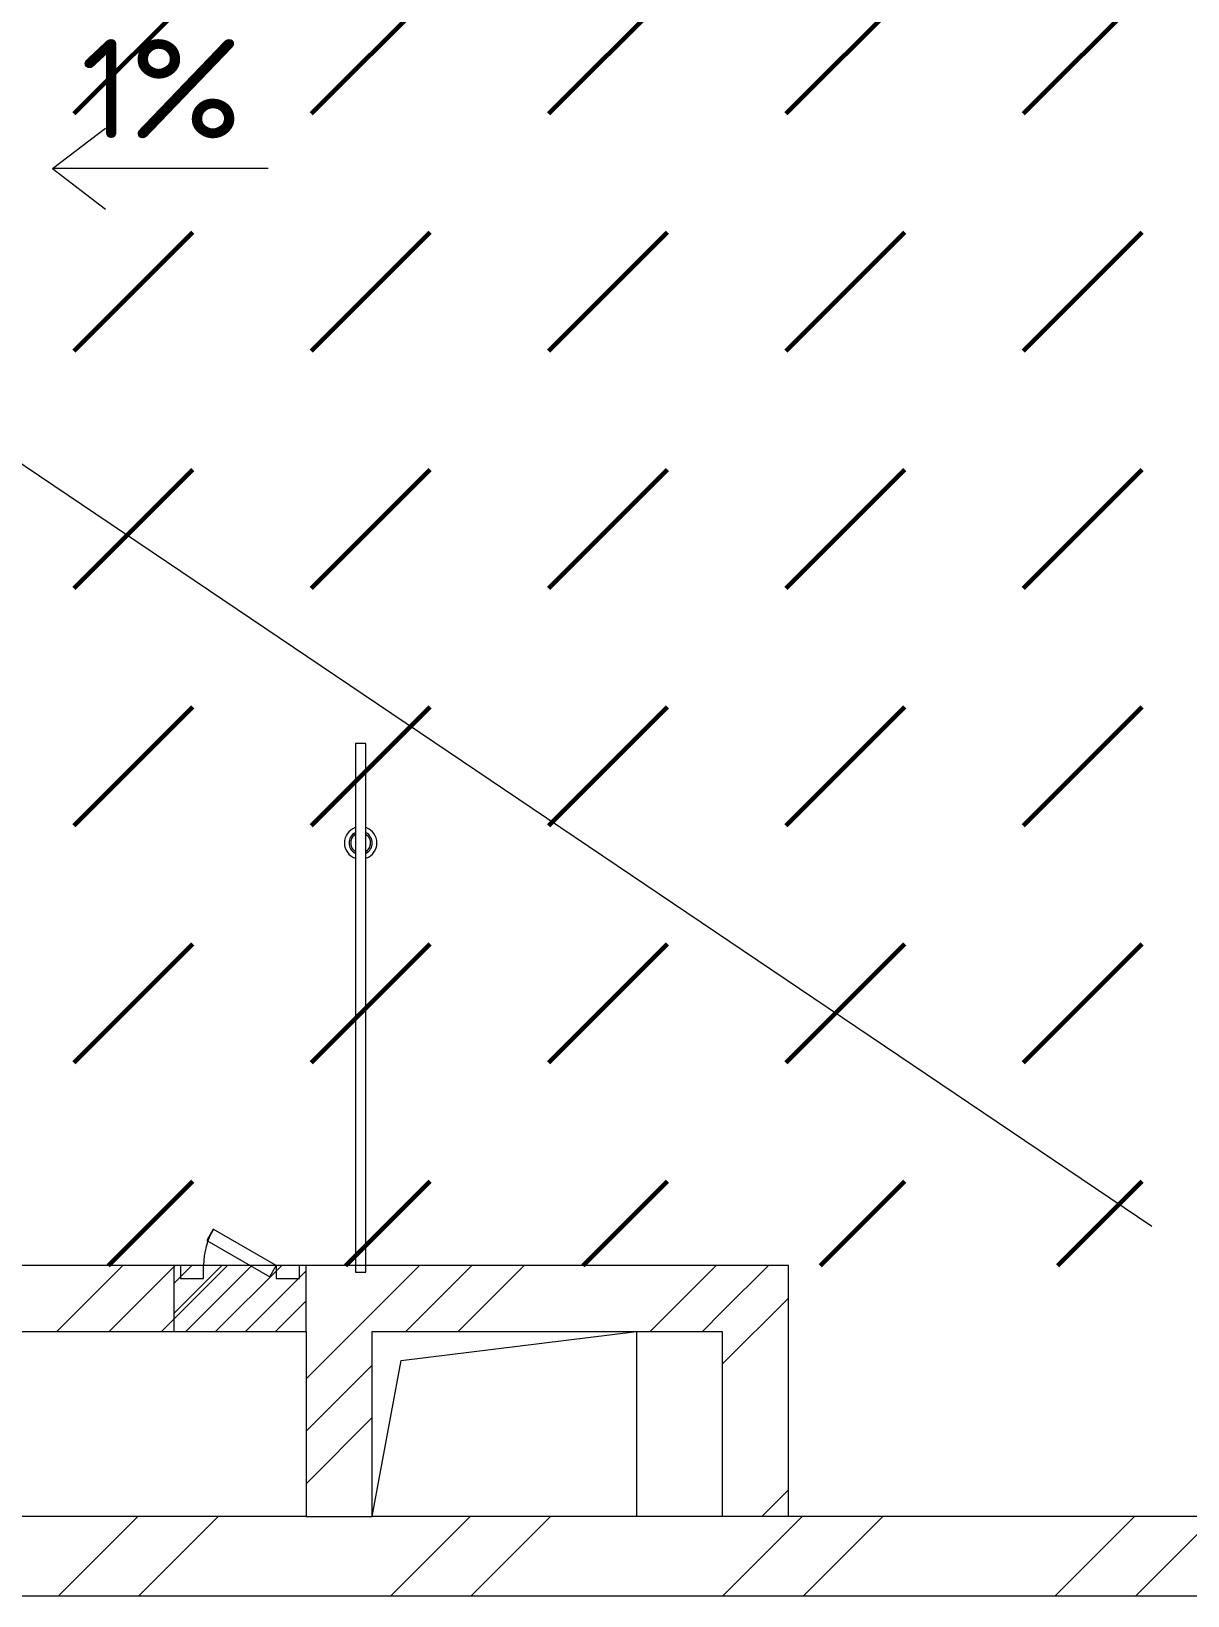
# Model space of a CAD drawing. Header units: millimetres. Extents: x -68946 to 288321, y -402657 to 324925.
# Drawn here: x 19333 to 21083, y -67620 to -65252 of the extents above; entities that cross this region are included whole.
import ezdxf

# ---------------------------------------------------------------- set-up
doc = ezdxf.new("R2010")
doc.units = ezdxf.units.MM
doc.linetypes.add('ADSK_Линия сетки', pattern=[2500, 2000, -250, 0, -250])
for name, color, linetype, lineweight in [('4.3.1) Обесп. пов.-ти ЧНП-8', 152, 'Continuous', 60), ('A-DETL-GENF-OTLN', 250, 'Continuous', 5), ('A-DOOR-____-MCUT', 250, 'Continuous', 5), ('A-DOOR-____-OTLN', 250, 'Continuous', 5), ('A-FLOR-____-OTLN', 192, 'Continuous', 9), ('A-GENM-____-MCUT', 250, 'Continuous', 25), ('A-GENM-____-OTLN', 250, 'Continuous', 9), ('A-GLAZ-____-OTLN', 250, 'Continuous', 5), ('A-WALL-____-MCUT', 250, 'Continuous', 13), ('A-WALL-____-PATT', 250, 'Continuous', 13), ('G-____-____-DIMS', 250, 'Continuous', 9), ('S-GRID-____-OTLN', 250, 'Continuous', 9)]:
    doc.layers.add(name, color=color, linetype=linetype, lineweight=lineweight)
doc.styles.add('ISOCPEUR_4', font='isocpeur.ttf', dxfattribs={"height": 300})
pattern_1 = [(45, (-601.3, -122294.8), (-224.5064, 224.5064), []), (45, (-521.92, -122294.8), (0, 449.0128), []), (45, (-680.67, -122294.8), (0, 449.0128), [])]

# ---------------------------------------------------------------- blocks, each defined once
blk = doc.blocks.new('131_Сантехническая перегородка - СП-1-43197780-АР1_Маркировочный план 2 этажа С1')
at = {"layer": 'A-GENM-____-MCUT', "lineweight": 5}
for p, q in [((800, 8), (0, 8)), ((0, 8), (0, -8)), ((800, -8), (800, 8)), ((0, -8), (800, -8))]:
    blk.add_line(p, q, dxfattribs=at)
at = {"layer": 'A-GENM-____-OTLN', "lineweight": 5, "flags": 128}
for points in [[(163.3, 8), (162.9, 8.5), (162.6, 9), (162.2, 9.5), (161.8, 9.9), (161.4, 10.4), (161, 10.8), (160.5, 11.2), (160.1, 11.6), (159.6, 12), (159.1, 12.3), (158.6, 12.7), (158.1, 13), (157.6, 13.3), (157.1, 13.6), (156.5, 13.8), (156, 14), (155.4, 14.3), (154.8, 14.4), (154.2, 14.6), (153.6, 14.7), (153.1, 14.9), (152.5, 14.9), (151.9, 15), (151.3, 15.1), (150.7, 15.1), (150.1, 15.1), (149.4, 15), (148.8, 15), (148.2, 14.9), (147.7, 14.8), (147.1, 14.7), (146.5, 14.5), (145.9, 14.4), (145.3, 14.2), (144.8, 13.9), (144.2, 13.7), (143.7, 13.4), (143.1, 13.2), (142.6, 12.9), (142.1, 12.5), (141.6, 12.2), (141.1, 11.8), (140.7, 11.4), (140.2, 11), (139.8, 10.6), (139.4, 10.2), (139, 9.7), (138.6, 9.3), (138.2, 8.8), (137.9, 8.3), (137.7, 8)], [(137.7, -8), (138, -8.5), (138.4, -9), (138.8, -9.5), (139.1, -9.9), (139.6, -10.4), (140, -10.8), (140.4, -11.2), (140.9, -11.6), (141.3, -12), (141.8, -12.3), (142.3, -12.7), (142.8, -13), (143.4, -13.3), (143.9, -13.6), (144.5, -13.8), (145, -14), (145.6, -14.3), (146.2, -14.4), (146.7, -14.6), (147.3, -14.7), (147.9, -14.9), (148.5, -14.9), (149.1, -15), (149.7, -15.1), (150.3, -15.1), (150.9, -15.1), (151.5, -15), (152.1, -15), (152.7, -14.9), (153.3, -14.8), (153.9, -14.7), (154.5, -14.5), (155.1, -14.4), (155.6, -14.2), (156.2, -13.9), (156.7, -13.7), (157.3, -13.4), (157.8, -13.2), (158.3, -12.9), (158.9, -12.5), (159.3, -12.2), (159.8, -11.8), (160.3, -11.4), (160.7, -11), (161.2, -10.6), (161.6, -10.2), (162, -9.7), (162.4, -9.3), (162.7, -8.8), (163.1, -8.3), (163.3, -8)]]:
    blk.add_lwpolyline(points, dxfattribs=at)
at = {"layer": 'A-GENM-____-OTLN', "lineweight": 5}
for radius, start, end in [(24.6, 19.9113, 160.0887), (17.6, 28.9731, 151.0269), (15.1, 126.876, 146.2189), (15.1, 33.7811, 101.1301), (24.6, 199.9113, 340.0887), (17.6, 208.9731, 331.0269), (15.1, 213.7811, 281.1301), (15.1, 306.876, 326.2189)]:
    blk.add_arc((150.5, 0), radius, start, end, dxfattribs=at)
blk = doc.blocks.new('_Wn_-As_OpeningMEP_floor__Rectangular - _Wn_-As_OpeningMEP_floor__Rectangular-32466841-АР1_Маркировочный план 2 этажа С1')
at = {"layer": 'A-DETL-GENF-OTLN'}
for p, q in [((-156, 146), (200, 190)), ((-200, -90), (-156, 146))]:
    blk.add_line(p, q, dxfattribs=at)
blk = doc.blocks.new('АР_Люк - ЛРС_ВК_200х200_внутренний_RAL 9006-42736552-АР1_Маркировочный план 2 этажа С1')
at = {"layer": 'A-DOOR-____-OTLN'}
h = blk.add_hatch(dxfattribs=at)
h.set_pattern_fill('FP_53', color=256, style=0, pattern_type=2)
h.set_pattern_definition([(45, (125, 0), (-22.627, 22.627), [])])
h.paths.add_polyline_path([(225, -50), (225, 50), (25, 50), (25, -50), (31.7, -50)])
at = {"layer": 'A-DETL-GENF-OTLN'}
for p, q in [((225, 50), (25, 50)), ((25, 50), (25, -50)), ((225, -50), (225, 50)), ((25, -50), (225, -50))]:
    blk.add_line(p, q, dxfattribs=at)
at = {"layer": 'A-DOOR-____-MCUT', "lineweight": 5}
for p, q in [((84.7, 105), (74.7, 87.7)), ((180, 50), (84.7, 105)), ((74.7, 87.7), (170, 32.7)), ((70, 50), (35, 50)), ((35, 50), (35, 30)), ((70, 30), (70, 50)), ((170, 32.7), (180, 50)), ((215, 50), (180, 50)), ((180, 50), (180, 30)), ((215, 30), (215, 50)), ((35, 30), (70, 30)), ((180, 30), (215, 30))]:
    blk.add_line(p, q, dxfattribs=at)
blk.add_arc((180, 50), 110, 150, 180, dxfattribs=at)
at = {"layer": 'A-DOOR-____-OTLN'}
blk.add_line((180, 50), (84.7, 105), dxfattribs=at)

msp = doc.modelspace()

# ---------------------------------------------------------------- hatches: boundary and pattern name
at = {"layer": '4.3.1) Обесп. пов.-ти ЧНП-8'}
h = msp.add_hatch(dxfattribs=at)
h.set_pattern_fill('DASH', color=256, scale=80, angle=45)
h.paths.add_polyline_path([(15718.7078, -63937.0238), (21362.7078, -63937.0238), (21362.7078, -67119.7878), (15718.7078, -67119.7878)])
edge = h.paths.add_edge_path(flags=16)
edge.add_line((21239.3013, -65534.7709), (21239.5015, -65532.2239))
edge.add_line((21239.5015, -65532.2239), (21240.0987, -65529.7142))
edge.add_line((21240.0987, -65529.7142), (21241.7588, -65526.1394))
edge.add_line((21241.7588, -65526.1394), (21242.2604, -65525.3952))
edge = h.paths.add_edge_path(flags=16)
edge.add_line((21275.5157, -65553.3904), (21267.9791, -65552.5087))
edge = h.paths.add_edge_path(flags=16)
edge.add_line((21247.2554, -65548.5232), (21247.5415, -65548.6821))
edge = h.paths.add_edge_path(flags=16)
edge.add_line((21246.3645, -65521.6001), (21245.7614, -65522.015))
edge = h.paths.add_edge_path(flags=16)
edge.add_line((21265.6132, -65517.2822), (21272.6394, -65516.513))
edge = h.paths.add_edge_path(flags=16)
edge.add_line((21239.3013, -66234.7709), (21239.5015, -66232.2239))
edge.add_line((21239.5015, -66232.2239), (21240.0987, -66229.7142))
edge.add_line((21240.0987, -66229.7142), (21241.7588, -66226.1394))
edge.add_line((21241.7588, -66226.1394), (21242.2604, -66225.3952))
edge = h.paths.add_edge_path(flags=16)
edge.add_line((21275.5157, -66253.3904), (21267.9791, -66252.5087))
edge = h.paths.add_edge_path(flags=16)
edge.add_line((21247.2554, -66248.5232), (21247.5415, -66248.6821))
edge = h.paths.add_edge_path(flags=16)
edge.add_line((21246.3645, -66221.6001), (21245.7614, -66222.015))
edge = h.paths.add_edge_path(flags=16)
edge.add_line((21265.6132, -66217.2822), (21272.6394, -66216.513))
edge = h.paths.add_edge_path(flags=16)
edge.add_line((21239.3013, -66934.7709), (21239.5015, -66932.2239))
edge.add_line((21239.5015, -66932.2239), (21240.0987, -66929.7142))
edge.add_line((21240.0987, -66929.7142), (21241.7588, -66926.1394))
edge.add_line((21241.7588, -66926.1394), (21242.2604, -66925.3952))
edge = h.paths.add_edge_path(flags=16)
edge.add_line((21275.5157, -66953.3904), (21267.9791, -66952.5087))
edge = h.paths.add_edge_path(flags=16)
edge.add_line((21247.2554, -66948.5232), (21247.5415, -66948.6821))
edge = h.paths.add_edge_path(flags=16)
edge.add_line((21246.3645, -66921.6001), (21245.7614, -66922.015))
edge = h.paths.add_edge_path(flags=16)
edge.add_line((21265.6132, -66917.2822), (21272.6394, -66916.513))
at = {"layer": 'A-WALL-____-PATT', "lineweight": 15, "true_color": 0x000000}
h = msp.add_hatch(dxfattribs=at)
h.set_pattern_fill('FP_7', color=18, style=0, pattern_type=2)
h.set_pattern_definition(pattern_1)
h.paths.add_polyline_path([(20378.7078, -67219.7878), (20378.7078, -67119.7878), (19738.7078, -67119.7878), (19738.7078, -67139.7878), (19703.7078, -67139.7878), (19703.7078, -67119.7878), (19693.7078, -67137.1083), (19663.7078, -67119.7878), (19593.7078, -67119.7878), (19593.7078, -67139.7878), (19558.7078, -67139.7878), (19558.7078, -67119.7878), (17848.7078, -67119.7878), (17848.7078, -67122.7878), (17838.7078, -67122.7878), (17838.7078, -67139.7878), (17803.7078, -67139.7878), (17803.7078, -67122.7878), (17801.9758, -67122.7878), (17793.7078, -67137.1083), (17768.904, -67122.7878), (17593.7078, -67122.7878), (17593.7078, -67139.7878), (17558.7078, -67139.7878), (17557.7078, -67122.7878), (17548.7078, -67122.7878), (17548.7078, -67119.7878), (15318.6859, -67119.7878), (15318.6859, -67219.7878), (19906.1566, -67219.7878)])
h = msp.add_hatch(dxfattribs=at)
h.set_pattern_fill('FP_7', color=18, style=0, pattern_type=2)
h.set_pattern_definition(pattern_1)
h.paths.add_polyline_path([(20378.7078, -67499.7878), (20478.7078, -67499.7878), (20478.7078, -67119.7878), (20378.7078, -67119.7878), (20378.7078, -67271.1243)])
h = msp.add_hatch(dxfattribs=at)
h.set_pattern_fill('FP_7', color=18, style=0, pattern_type=2)
h.set_pattern_definition(pattern_1)
h.paths.add_polyline_path([(19748.7078, -67499.7878), (19848.7078, -67499.7878), (19848.7078, -67219.7878), (19748.7078, -67219.7878), (19748.7078, -67271.1243)])
h = msp.add_hatch(dxfattribs=at)
h.set_pattern_fill('FP_4', color=18, style=0, pattern_type=2)
h.set_pattern_definition([(45, (-601.3, -122294.8), (-251.4472, 251.4472), []), (45, (-601.3, -121913.8), (-251.4472, 251.4472), [])])
h.paths.add_polyline_path([(21678.7078, -67619.7878), (21678.7078, -67499.7878), (17348.7078, -67499.7878), (17348.7078, -67619.7878), (19906.1566, -67619.7878)])
h.paths.add_polyline_path([(15158.7456, -67619.7878), (16948.7078, -67619.7878), (16948.7078, -67499.7878), (15158.7456, -67499.7878)])
h.paths.add_polyline_path([(13198.7456, -67619.7878), (14108.7456, -67619.7878), (14108.7456, -67499.7878), (13198.7456, -67499.7878)])

# ---------------------------------------------------------------- linework, layer by layer
at = {"layer": 'A-FLOR-____-OTLN', "color": 18, "true_color": 0x000000}
msp.add_line((21028.7078, -67061.1387), (18818.7078, -65569.7317), dxfattribs=at)
at = {"layer": 'A-FLOR-____-OTLN', "color": 18, "lineweight": 5, "true_color": 0x000000}
msp.add_line((20248.7078, -67219.7878), (20248.7078, -67499.7878), dxfattribs=at)
at = {"layer": 'A-WALL-____-MCUT', "color": 18, "lineweight": 15, "true_color": 0x000000}
for p, q in [((19558.7078, -67119.7878), (17848.7078, -67119.7878)), ((19663.7078, -67119.7878), (19593.7078, -67119.7878)), ((20478.7078, -67119.7878), (19738.7078, -67119.7878)), ((20478.7078, -67499.7878), (20478.7078, -67119.7878)), ((15318.6859, -67219.7878), (19748.7078, -67219.7878)), ((19748.7078, -67219.7878), (19748.7078, -67499.7878)), ((19848.7078, -67219.7878), (20378.7078, -67219.7878)), ((19848.7078, -67499.7878), (19848.7078, -67219.7878)), ((20378.7078, -67219.7878), (20378.7078, -67499.7878)), ((19748.7078, -67499.7878), (17348.7078, -67499.7878)), ((19748.7078, -67499.7878), (19848.7078, -67499.7878)), ((21678.7078, -67499.7878), (19848.7078, -67499.7878)), ((17348.7078, -67619.7878), (21798.7078, -67619.7878))]:
    msp.add_line(p, q, dxfattribs=at)
at = {"layer": 'G-____-____-DIMS', "color": 18, "true_color": 0x000000}
for p, q in [((19365.2442, -65459.5231), (19445.2442, -65398.137)), ((19365.2442, -65459.5231), (19445.2442, -65520.9093)), ((19691.3169, -65459.5231), (19365.2442, -65459.5231))]:
    msp.add_line(p, q, dxfattribs=at)
at = {"layer": 'S-GRID-____-OTLN', "color": 18, "linetype": 'ADSK_Линия сетки', "true_color": 0x000000}
msp.add_line((-4170.8434, -67619.7878), (72672.5335, -67619.7878), dxfattribs=at)

# ---------------------------------------------------------------- block references
at = {"layer": 'A-DOOR-____-OTLN', "color": 18, "true_color": 0x000000}
msp.add_blockref('АР_Люк - ЛРС_ВК_200х200_внутренний_RAL 9006-42736552-АР1_Маркировочный план 2 этажа С1', (19523.7078, -67169.7878), dxfattribs=at)
at = {"layer": 'A-GENM-____-OTLN', "color": 18, "lineweight": 5, "true_color": 0x000000, "rotation": 269.9999999999998}
msp.add_blockref('131_Сантехническая перегородка - СП-1-43197780-АР1_Маркировочный план 2 этажа С1', (19831.3822, -66329.7883), dxfattribs=at)
at = {"layer": 'A-GLAZ-____-OTLN', "color": 18, "true_color": 0x000000}
msp.add_blockref('_Wn_-As_OpeningMEP_floor__Rectangular - _Wn_-As_OpeningMEP_floor__Rectangular-32466841-АР1_Маркировочный план 2 этажа С1', (20048.7078, -67409.7878), dxfattribs=at)

# ---------------------------------------------------------------- texts
at = {"layer": 'G-____-____-DIMS', "color": 18, "true_color": 0x000000, "insert": (19408.0158, -65263.5548), "char_height": 150, "width": 288.635232, "attachment_point": 1, "line_spacing_factor": 1.149209, "style": 'ISOCPEUR_4'}
msp.add_mtext('1%', dxfattribs=at)

doc.saveas('drawing.dxf')
